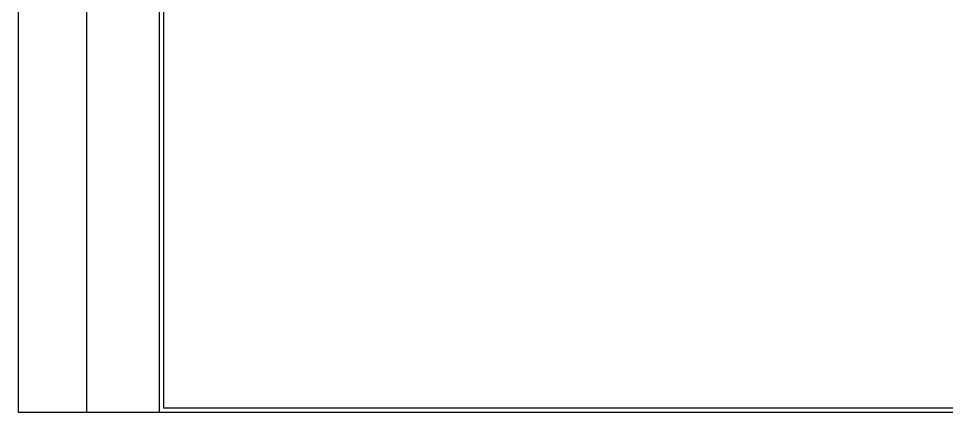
# Model space of a CAD drawing. Header units: millimetres. Extents: x 2046 to 2564, y 885 to 1120.
# Drawn here: x 2168.94 to 2190.71, y 910.99 to 920.22 of the extents above; entities that cross this region are included whole.
import ezdxf

# ---------------------------------------------------------------- set-up
doc = ezdxf.new("R2010")
doc.units = ezdxf.units.MM
doc.header["$LTSCALE"] = 10
doc.layers.add('ar-alambrado', color=2, linetype='Continuous')
doc.layers.add('AR-CALÇADA', color=1, linetype='Continuous')

msp = doc.modelspace()

# ---------------------------------------------------------------- linework, layer by layer
at = {"layer": 'ar-alambrado'}
for p, q in [((2172.236, 955.465), (2172.236, 910.992)), ((2172.336, 955.465), (2172.336, 911.092)), ((2366.49, 910.992), (2172.236, 910.992)), ((2366.39, 911.092), (2172.336, 911.092))]:
    msp.add_line(p, q, dxfattribs=at)
at = {"layer": 'AR-CALÇADA'}
for p, q in [((2168.936, 910.992), (2168.936, 965.493)), ((2170.536, 910.992), (2170.536, 955.465)), ((2172.236, 910.992), (2168.936, 910.992))]:
    msp.add_line(p, q, dxfattribs=at)

doc.saveas('drawing.dxf')
